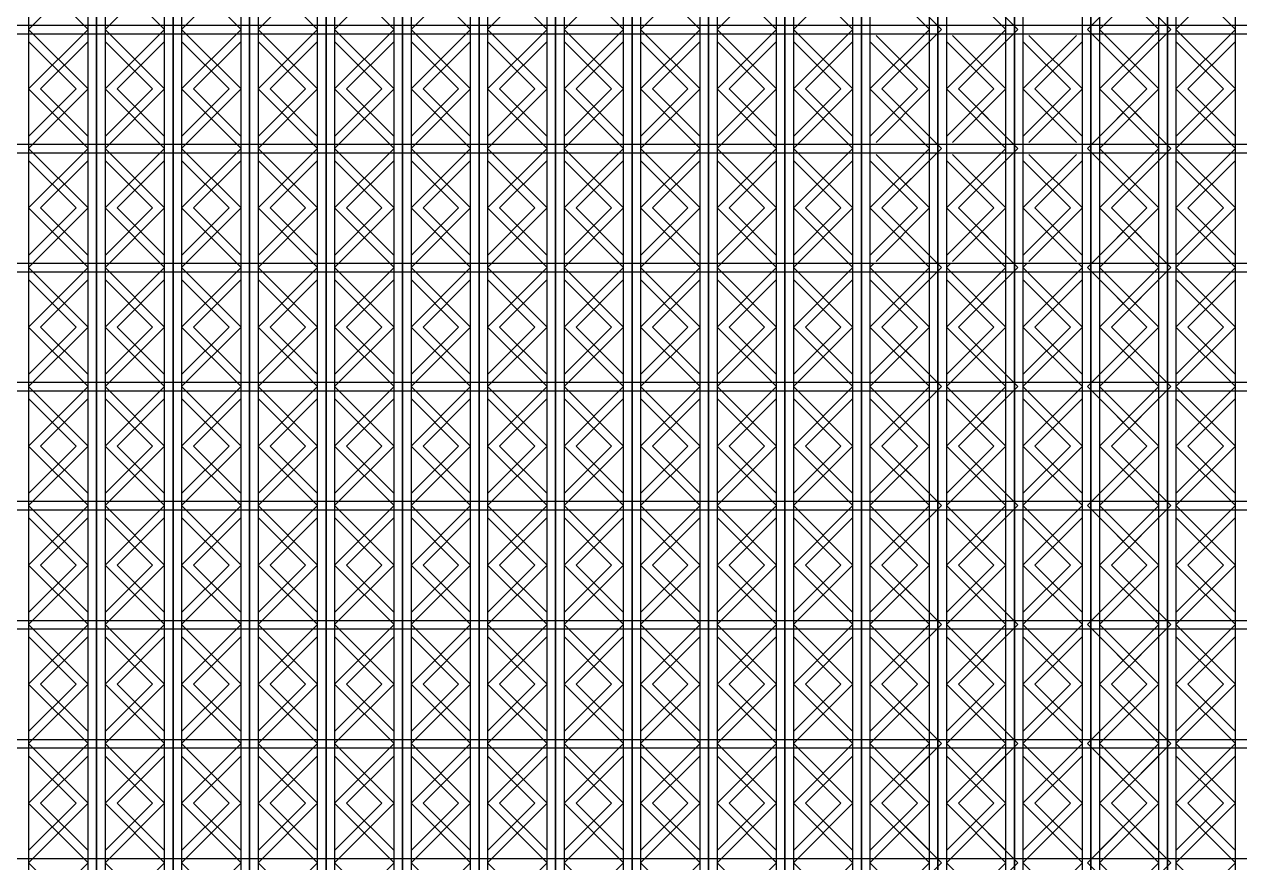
# Model space of a CAD drawing. Header units: millimetres. Extents: x 4404 to 35754, y 4815 to 12820.
# Drawn here: x 5293.4 to 5650.9, y 5681.3 to 5927.9 of the extents above; entities that cross this region are included whole.
import ezdxf

# ---------------------------------------------------------------- set-up
doc = ezdxf.new("R2010")
doc.units = ezdxf.units.MM
doc.layers.add('3d', color=220, linetype='Continuous')

msp = doc.modelspace()

# ---------------------------------------------------------------- linework, layer by layer
at = {"layer": '3d'}
for p, q in [((5294.7, 6188.03), (5294.7, 5322)), ((5312.2, 5322), (5312.2, 6188.03)), ((5314.7, 6188.03), (5314.7, 5322)), ((5314.7, 5322), (5314.7, 6188.03)), ((5317.2, 6188.03), (5317.2, 5322)), ((5334.7, 5322), (5334.7, 6188.03)), ((5337.2, 6188.03), (5337.2, 5322)), ((5337.2, 5322), (5337.2, 6188.03)), ((5339.7, 6188.03), (5339.7, 5322)), ((5357.2, 5322), (5357.2, 6188.03)), ((5359.7, 6188.03), (5359.7, 5322)), ((5359.7, 5322), (5359.7, 6188.03)), ((5362.2, 6188.03), (5362.2, 5322)), ((5379.7, 5322), (5379.7, 6188.03)), ((5382.2, 6188.03), (5382.2, 5322)), ((5382.2, 5322), (5382.2, 6188.03)), ((5384.7, 6188.03), (5384.7, 5322)), ((5402.2, 5322), (5402.2, 6188.03)), ((5404.7, 6188.03), (5404.7, 5322)), ((5404.7, 5322), (5404.7, 6188.03)), ((5407.2, 6188.03), (5407.2, 5322)), ((5424.7, 5322), (5424.7, 6188.03)), ((5427.2, 6188.03), (5427.2, 5322)), ((5427.2, 5322), (5427.2, 6188.03)), ((5429.7, 6188.03), (5429.7, 5322)), ((5447.2, 5322), (5447.2, 6188.03)), ((5449.7, 6188.03), (5449.7, 5322)), ((5449.7, 5322), (5449.7, 6188.03)), ((5452.2, 6188.03), (5452.2, 5322)), ((5469.7, 5322), (5469.7, 6188.03)), ((5472.2, 6188.03), (5472.2, 5322)), ((5472.2, 5322), (5472.2, 6188.03)), ((5474.7, 6188.03), (5474.7, 5322)), ((5492.2, 5322), (5492.2, 6188.03)), ((5494.7, 6188.03), (5494.7, 5322)), ((5494.7, 5322), (5494.7, 6188.03)), ((5497.2, 6188.03), (5497.2, 5322)), ((5514.7, 5322), (5514.7, 6188.03)), ((5517.2, 6188.03), (5517.2, 5322)), ((5517.2, 5322), (5517.2, 6188.03)), ((5519.7, 6184.82), (5519.7, 5325.2)), ((5537.2, 5355.51), (5537.2, 6154.51)), ((5539.7, 6150.18), (5539.7, 5359.84)), ((5539.7, 5359.84), (5539.7, 6150.18)), ((5542.2, 6145.85), (5542.2, 5364.17)), ((5559.7, 5394.48), (5559.7, 6115.54)), ((5562.2, 6111.21), (5562.2, 5398.81)), ((5562.2, 5398.81), (5562.2, 6111.21)), ((5564.7, 6106.88), (5564.7, 5403.14)), ((5582.2, 5433.45), (5582.2, 6076.57)), ((5584.7, 6072.24), (5584.7, 5437.6)), ((5584.7, 5437.6), (5584.7, 6072.24)), ((5587.2, 6067.91), (5587.2, 5442.11)), ((5604.7, 5472.43), (5604.7, 6037.6)), ((5607.2, 6033.27), (5607.2, 5476.76)), ((5607.2, 5476.76), (5607.2, 6033.27)), ((5609.7, 6028.94), (5609.7, 5481.09)), ((5627.2, 5511.4), (5627.2, 5998.63)), ((5629.7, 5994.3), (5629.7, 5515.73)), ((5629.7, 5515.73), (5629.7, 5994.3)), ((5632.2, 5989.97), (5632.2, 5520.06)), ((5649.7, 5550.37), (5649.7, 5959.66)), ((4867.49, 5927.6), (5668.21, 5927.6)), ((4866.05, 5925.1), (5669.65, 5925.1)), ((4847.28, 5892.6), (5688.42, 5892.6)), ((4845.84, 5890.1), (5689.86, 5890.1)), ((4827.08, 5857.6), (5708.62, 5857.6)), ((4825.63, 5855.1), (5710.07, 5855.1)), ((4806.87, 5822.6), (5728.83, 5822.6)), ((4805.43, 5820.1), (5730.27, 5820.1)), ((4785.22, 5785.1), (5750.48, 5785.1)), ((4786.66, 5787.6), (5749.04, 5787.6)), ((4769.24, 5752.6), (5766.45, 5752.6)), ((4769.24, 5752.6), (5766.45, 5752.6)), ((4770.69, 5750.1), (5765.01, 5750.1)), ((4789.45, 5717.6), (5746.25, 5717.6)), ((4789.45, 5717.6), (5746.25, 5717.6)), ((4790.9, 5715.1), (5744.8, 5715.1)), ((4809.66, 5682.6), (5726.04, 5682.6)), ((4809.66, 5682.6), (5726.04, 5682.6))]:
    msp.add_line(p, q, dxfattribs=at)
for points in [[(5294.7, 5943.85), (5312.2, 5926.35), (5294.7, 5908.85), (5312.2, 5891.35), (5294.7, 5873.85), (5312.2, 5856.35), (5294.7, 5838.85), (5312.2, 5821.35), (5294.7, 5803.85), (5312.2, 5786.35), (5294.7, 5768.85), (5312.2, 5751.35), (5294.7, 5733.85), (5312.2, 5716.35), (5294.7, 5698.85), (5312.2, 5681.35), (5294.7, 5663.85)], [(5312.2, 5943.85), (5294.7, 5926.35), (5312.2, 5908.85), (5294.7, 5891.35), (5312.2, 5873.85), (5294.7, 5856.35), (5312.2, 5838.85), (5294.7, 5821.35), (5312.2, 5803.85), (5294.7, 5786.35), (5312.2, 5768.85), (5294.7, 5751.35), (5312.2, 5733.85), (5294.7, 5716.35), (5312.2, 5698.85), (5294.7, 5681.35), (5312.2, 5663.85)], [(5317.2, 5943.85), (5334.7, 5926.35), (5317.2, 5908.85), (5334.7, 5891.35), (5317.2, 5873.85), (5334.7, 5856.35), (5317.2, 5838.85), (5334.7, 5821.35), (5317.2, 5803.85), (5334.7, 5786.35), (5317.2, 5768.85), (5334.7, 5751.35), (5317.2, 5733.85), (5334.7, 5716.35), (5317.2, 5698.85), (5334.7, 5681.35), (5317.2, 5663.85)], [(5334.7, 5943.85), (5317.2, 5926.35), (5334.7, 5908.85), (5317.2, 5891.35), (5334.7, 5873.85), (5317.2, 5856.35), (5334.7, 5838.85), (5317.2, 5821.35), (5334.7, 5803.85), (5317.2, 5786.35), (5334.7, 5768.85), (5317.2, 5751.35), (5334.7, 5733.85), (5317.2, 5716.35), (5334.7, 5698.85), (5317.2, 5681.35), (5334.7, 5663.85)], [(5339.7, 5943.85), (5357.2, 5926.35), (5339.7, 5908.85), (5357.2, 5891.35), (5339.7, 5873.85), (5357.2, 5856.35), (5339.7, 5838.85), (5357.2, 5821.35), (5339.7, 5803.85), (5357.2, 5786.35), (5339.7, 5768.85), (5357.2, 5751.35), (5339.7, 5733.85), (5357.2, 5716.35), (5339.7, 5698.85), (5357.2, 5681.35), (5339.7, 5663.85)], [(5357.2, 5943.85), (5339.7, 5926.35), (5357.2, 5908.85), (5339.7, 5891.35), (5357.2, 5873.85), (5339.7, 5856.35), (5357.2, 5838.85), (5339.7, 5821.35), (5357.2, 5803.85), (5339.7, 5786.35), (5357.2, 5768.85), (5339.7, 5751.35), (5357.2, 5733.85), (5339.7, 5716.35), (5357.2, 5698.85), (5339.7, 5681.35), (5357.2, 5663.85)], [(5362.2, 5943.85), (5379.7, 5926.35), (5362.2, 5908.85), (5379.7, 5891.35), (5362.2, 5873.85), (5379.7, 5856.35), (5362.2, 5838.85), (5379.7, 5821.35), (5362.2, 5803.85), (5379.7, 5786.35), (5362.2, 5768.85), (5379.7, 5751.35), (5362.2, 5733.85), (5379.7, 5716.35), (5362.2, 5698.85), (5379.7, 5681.35), (5362.2, 5663.85)], [(5379.7, 5943.85), (5362.2, 5926.35), (5379.7, 5908.85), (5362.2, 5891.35), (5379.7, 5873.85), (5362.2, 5856.35), (5379.7, 5838.85), (5362.2, 5821.35), (5379.7, 5803.85), (5362.2, 5786.35), (5379.7, 5768.85), (5362.2, 5751.35), (5379.7, 5733.85), (5362.2, 5716.35), (5379.7, 5698.85), (5362.2, 5681.35), (5379.7, 5663.85)], [(5384.7, 5943.85), (5402.2, 5926.35), (5384.7, 5908.85), (5402.2, 5891.35), (5384.7, 5873.85), (5402.2, 5856.35), (5384.7, 5838.85), (5402.2, 5821.35), (5384.7, 5803.85), (5402.2, 5786.35), (5384.7, 5768.85), (5402.2, 5751.35), (5384.7, 5733.85), (5402.2, 5716.35), (5384.7, 5698.85), (5402.2, 5681.35), (5384.7, 5663.85)], [(5402.2, 5943.85), (5384.7, 5926.35), (5402.2, 5908.85), (5384.7, 5891.35), (5402.2, 5873.85), (5384.7, 5856.35), (5402.2, 5838.85), (5384.7, 5821.35), (5402.2, 5803.85), (5384.7, 5786.35), (5402.2, 5768.85), (5384.7, 5751.35), (5402.2, 5733.85), (5384.7, 5716.35), (5402.2, 5698.85), (5384.7, 5681.35), (5402.2, 5663.85)], [(5407.2, 5943.85), (5424.7, 5926.35), (5407.2, 5908.85), (5424.7, 5891.35), (5407.2, 5873.85), (5424.7, 5856.35), (5407.2, 5838.85), (5424.7, 5821.35), (5407.2, 5803.85), (5424.7, 5786.35), (5407.2, 5768.85), (5424.7, 5751.35), (5407.2, 5733.85), (5424.7, 5716.35), (5407.2, 5698.85), (5424.7, 5681.35), (5407.2, 5663.85)], [(5424.7, 5943.85), (5407.2, 5926.35), (5424.7, 5908.85), (5407.2, 5891.35), (5424.7, 5873.85), (5407.2, 5856.35), (5424.7, 5838.85), (5407.2, 5821.35), (5424.7, 5803.85), (5407.2, 5786.35), (5424.7, 5768.85), (5407.2, 5751.35), (5424.7, 5733.85), (5407.2, 5716.35), (5424.7, 5698.85), (5407.2, 5681.35), (5424.7, 5663.85)], [(5429.7, 5943.85), (5447.2, 5926.35), (5429.7, 5908.85), (5447.2, 5891.35), (5429.7, 5873.85), (5447.2, 5856.35), (5429.7, 5838.85), (5447.2, 5821.35), (5429.7, 5803.85), (5447.2, 5786.35), (5429.7, 5768.85), (5447.2, 5751.35), (5429.7, 5733.85), (5447.2, 5716.35), (5429.7, 5698.85), (5447.2, 5681.35), (5429.7, 5663.85)], [(5447.2, 5943.85), (5429.7, 5926.35), (5447.2, 5908.85), (5429.7, 5891.35), (5447.2, 5873.85), (5429.7, 5856.35), (5447.2, 5838.85), (5429.7, 5821.35), (5447.2, 5803.85), (5429.7, 5786.35), (5447.2, 5768.85), (5429.7, 5751.35), (5447.2, 5733.85), (5429.7, 5716.35), (5447.2, 5698.85), (5429.7, 5681.35), (5447.2, 5663.85)], [(5452.2, 5943.85), (5469.7, 5926.35), (5452.2, 5908.85), (5469.7, 5891.35), (5452.2, 5873.85), (5469.7, 5856.35), (5452.2, 5838.85), (5469.7, 5821.35), (5452.2, 5803.85), (5469.7, 5786.35), (5452.2, 5768.85), (5469.7, 5751.35), (5452.2, 5733.85), (5469.7, 5716.35), (5452.2, 5698.85), (5469.7, 5681.35), (5452.2, 5663.85)], [(5469.7, 5943.85), (5452.2, 5926.35), (5469.7, 5908.85), (5452.2, 5891.35), (5469.7, 5873.85), (5452.2, 5856.35), (5469.7, 5838.85), (5452.2, 5821.35), (5469.7, 5803.85), (5452.2, 5786.35), (5469.7, 5768.85), (5452.2, 5751.35), (5469.7, 5733.85), (5452.2, 5716.35), (5469.7, 5698.85), (5452.2, 5681.35), (5469.7, 5663.85)], [(5474.7, 5943.85), (5492.2, 5926.35), (5474.7, 5908.85), (5492.2, 5891.35), (5474.7, 5873.85), (5492.2, 5856.35), (5474.7, 5838.85), (5492.2, 5821.35), (5474.7, 5803.85), (5492.2, 5786.35), (5474.7, 5768.85), (5492.2, 5751.35), (5474.7, 5733.85), (5492.2, 5716.35), (5474.7, 5698.85), (5492.2, 5681.35), (5474.7, 5663.85)], [(5492.2, 5943.85), (5474.7, 5926.35), (5492.2, 5908.85), (5474.7, 5891.35), (5492.2, 5873.85), (5474.7, 5856.35), (5492.2, 5838.85), (5474.7, 5821.35), (5492.2, 5803.85), (5474.7, 5786.35), (5492.2, 5768.85), (5474.7, 5751.35), (5492.2, 5733.85), (5474.7, 5716.35), (5492.2, 5698.85), (5474.7, 5681.35), (5492.2, 5663.85)], [(5497.2, 5943.85), (5514.7, 5926.35), (5497.2, 5908.85), (5514.7, 5891.35), (5497.2, 5873.85), (5514.7, 5856.35), (5497.2, 5838.85), (5514.7, 5821.35), (5497.2, 5803.85), (5514.7, 5786.35), (5497.2, 5768.85), (5514.7, 5751.35), (5497.2, 5733.85), (5514.7, 5716.35), (5497.2, 5698.85), (5514.7, 5681.35), (5497.2, 5663.85)], [(5514.7, 5943.85), (5497.2, 5926.35), (5514.7, 5908.85), (5497.2, 5891.35), (5514.7, 5873.85), (5497.2, 5856.35), (5514.7, 5838.85), (5497.2, 5821.35), (5514.7, 5803.85), (5497.2, 5786.35), (5514.7, 5768.85), (5497.2, 5751.35), (5514.7, 5733.85), (5497.2, 5716.35), (5514.7, 5698.85), (5497.2, 5681.35), (5514.7, 5663.85)], [(5519.7, 5943.85), (5537.2, 5926.35), (5519.7, 5908.85), (5537.2, 5891.35), (5519.7, 5873.85), (5537.2, 5856.35), (5519.7, 5838.85), (5537.2, 5821.35), (5519.7, 5803.85), (5537.2, 5786.35), (5519.7, 5768.85), (5537.2, 5751.35), (5519.7, 5733.85), (5537.2, 5716.35), (5519.7, 5698.85), (5537.2, 5681.35), (5519.7, 5663.85)], [(5537.2, 5943.85), (5519.7, 5926.35), (5537.2, 5908.85), (5519.7, 5891.35), (5537.2, 5873.85), (5519.7, 5856.35), (5537.2, 5838.85), (5519.7, 5821.35), (5537.2, 5803.85), (5519.7, 5786.35), (5537.2, 5768.85), (5519.7, 5751.35), (5537.2, 5733.85), (5519.7, 5716.35), (5537.2, 5698.85), (5519.7, 5681.35), (5537.2, 5663.85)], [(5542.2, 5943.85), (5559.7, 5926.35), (5542.2, 5908.85), (5559.7, 5891.35), (5542.2, 5873.85), (5559.7, 5856.35), (5542.2, 5838.85), (5559.7, 5821.35), (5542.2, 5803.85), (5559.7, 5786.35), (5542.2, 5768.85), (5559.7, 5751.35), (5542.2, 5733.85), (5559.7, 5716.35), (5542.2, 5698.85), (5559.7, 5681.35), (5542.2, 5663.85)], [(5545.73, 5943.85), (5563.23, 5926.35), (5545.73, 5908.85), (5563.23, 5891.35), (5545.73, 5873.85), (5563.23, 5856.35), (5545.73, 5838.85), (5563.23, 5821.35), (5545.73, 5803.85), (5563.23, 5786.35), (5545.73, 5768.85), (5563.23, 5751.35), (5545.73, 5733.85), (5563.23, 5716.35), (5545.73, 5698.85), (5563.23, 5681.35), (5545.73, 5663.85)], [(5564.7, 5943.85), (5582.2, 5926.35), (5564.7, 5908.85), (5582.2, 5891.35), (5564.7, 5873.85), (5582.2, 5856.35), (5564.7, 5838.85), (5582.2, 5821.35), (5564.7, 5803.85), (5582.2, 5786.35), (5564.7, 5768.85), (5582.2, 5751.35), (5564.7, 5733.85), (5582.2, 5716.35), (5564.7, 5698.85), (5582.2, 5681.35), (5564.7, 5663.85)], [(5568.23, 5943.85), (5585.73, 5926.35), (5568.23, 5908.85), (5585.73, 5891.35), (5568.23, 5873.85), (5585.73, 5856.35), (5568.23, 5838.85), (5585.73, 5821.35), (5568.23, 5803.85), (5585.73, 5786.35), (5568.23, 5768.85), (5585.73, 5751.35), (5568.23, 5733.85), (5585.73, 5716.35), (5568.23, 5698.85), (5585.73, 5681.35), (5568.23, 5663.85)], [(5568.23, 5943.85), (5585.73, 5926.35), (5568.23, 5908.85), (5585.73, 5891.35), (5568.23, 5873.85), (5585.73, 5856.35), (5568.23, 5838.85), (5585.73, 5821.35), (5568.23, 5803.85), (5585.73, 5786.35), (5568.23, 5768.85), (5585.73, 5751.35), (5568.23, 5733.85), (5585.73, 5716.35), (5568.23, 5698.85), (5585.73, 5681.35), (5568.23, 5663.85)], [(5623.66, 5943.85), (5606.16, 5926.35), (5623.66, 5908.85), (5606.16, 5891.35), (5623.66, 5873.85), (5606.16, 5856.35), (5623.66, 5838.85), (5606.16, 5821.35), (5623.66, 5803.85), (5606.16, 5786.35), (5623.66, 5768.85), (5606.16, 5751.35), (5623.66, 5733.85), (5606.16, 5716.35), (5623.66, 5698.85), (5606.16, 5681.35), (5623.66, 5663.85)], [(5609.7, 5943.85), (5627.2, 5926.35), (5609.7, 5908.85), (5627.2, 5891.35), (5609.7, 5873.85), (5627.2, 5856.35), (5609.7, 5838.85), (5627.2, 5821.35), (5609.7, 5803.85), (5627.2, 5786.35), (5609.7, 5768.85), (5627.2, 5751.35), (5609.7, 5733.85), (5627.2, 5716.35), (5609.7, 5698.85), (5627.2, 5681.35), (5609.7, 5663.85)], [(5627.2, 5943.85), (5609.7, 5926.35), (5627.2, 5908.85), (5609.7, 5891.35), (5627.2, 5873.85), (5609.7, 5856.35), (5627.2, 5838.85), (5609.7, 5821.35), (5627.2, 5803.85), (5609.7, 5786.35), (5627.2, 5768.85), (5609.7, 5751.35), (5627.2, 5733.85), (5609.7, 5716.35), (5627.2, 5698.85), (5609.7, 5681.35), (5627.2, 5663.85)], [(5613.23, 5943.85), (5630.73, 5926.35), (5613.23, 5908.85), (5630.73, 5891.35), (5613.23, 5873.85), (5630.73, 5856.35), (5613.23, 5838.85), (5630.73, 5821.35), (5613.23, 5803.85), (5630.73, 5786.35), (5613.23, 5768.85), (5630.73, 5751.35), (5613.23, 5733.85), (5630.73, 5716.35), (5613.23, 5698.85), (5630.73, 5681.35), (5613.23, 5663.85)], [(5632.2, 5943.85), (5649.7, 5926.35), (5632.2, 5908.85), (5649.7, 5891.35), (5632.2, 5873.85), (5649.7, 5856.35), (5632.2, 5838.85), (5649.7, 5821.35), (5632.2, 5803.85), (5649.7, 5786.35), (5632.2, 5768.85), (5649.7, 5751.35), (5632.2, 5733.85), (5649.7, 5716.35), (5632.2, 5698.85), (5649.7, 5681.35), (5632.2, 5663.85), (5649.7, 5646.35), (5632.2, 5628.85), (5649.7, 5611.35), (5632.2, 5593.85), (5649.7, 5576.35), (5632.2, 5558.85), (5646.4, 5544.65)], [(5649.7, 5943.85), (5632.2, 5926.35), (5649.7, 5908.85), (5632.2, 5891.35), (5649.7, 5873.85), (5632.2, 5856.35), (5649.7, 5838.85), (5632.2, 5821.35), (5649.7, 5803.85), (5632.2, 5786.35), (5649.7, 5768.85), (5632.2, 5751.35), (5649.7, 5733.85), (5632.2, 5716.35), (5649.7, 5698.85), (5632.2, 5681.35), (5649.7, 5663.85)], [(5543.97, 5924.58), (5559.7, 5908.85), (5543.97, 5893.12)], [(5566.47, 5924.58), (5582.2, 5908.85), (5566.47, 5893.12)], [(5602.93, 5924.58), (5587.2, 5908.85), (5602.93, 5893.12)], [(5588.97, 5924.58), (5604.7, 5908.85), (5588.97, 5893.12)], [(5294.7, 5922.81), (5308.66, 5908.85), (5294.7, 5894.88)], [(5312.2, 5922.81), (5298.23, 5908.85), (5312.2, 5894.88)], [(5317.2, 5922.81), (5331.16, 5908.85), (5317.2, 5894.88)], [(5334.7, 5922.81), (5320.73, 5908.85), (5334.7, 5894.88)], [(5339.7, 5922.81), (5353.66, 5908.85), (5339.7, 5894.88)], [(5357.2, 5922.81), (5343.23, 5908.85), (5357.2, 5894.88)], [(5362.2, 5922.81), (5376.16, 5908.85), (5362.2, 5894.88)], [(5379.7, 5922.81), (5365.73, 5908.85), (5379.7, 5894.88)], [(5384.7, 5922.81), (5398.66, 5908.85), (5384.7, 5894.88)], [(5402.2, 5922.81), (5388.23, 5908.85), (5402.2, 5894.88)], [(5407.2, 5922.81), (5421.16, 5908.85), (5407.2, 5894.88)], [(5424.7, 5922.81), (5410.73, 5908.85), (5424.7, 5894.88)], [(5429.7, 5922.81), (5443.66, 5908.85), (5429.7, 5894.88)], [(5447.2, 5922.81), (5433.23, 5908.85), (5447.2, 5894.88)], [(5452.2, 5922.81), (5466.16, 5908.85), (5452.2, 5894.88)], [(5469.7, 5922.81), (5455.73, 5908.85), (5469.7, 5894.88)], [(5474.7, 5922.81), (5488.66, 5908.85), (5474.7, 5894.88)], [(5492.2, 5922.81), (5478.23, 5908.85), (5492.2, 5894.88)], [(5497.2, 5922.81), (5511.16, 5908.85), (5497.2, 5894.88)], [(5514.7, 5922.81), (5500.73, 5908.85), (5514.7, 5894.88)], [(5519.7, 5922.81), (5533.66, 5908.85), (5519.7, 5894.88)], [(5537.2, 5922.81), (5523.23, 5908.85), (5537.2, 5894.88)], [(5542.2, 5922.81), (5556.16, 5908.85), (5542.2, 5894.88)], [(5559.7, 5922.81), (5545.73, 5908.85), (5559.7, 5894.88)], [(5564.7, 5922.81), (5578.66, 5908.85), (5564.7, 5894.88)], [(5582.2, 5922.81), (5568.23, 5908.85), (5582.2, 5894.88)], [(5587.2, 5922.81), (5601.16, 5908.85), (5587.2, 5894.88)], [(5604.7, 5922.81), (5590.73, 5908.85), (5604.7, 5894.88)], [(5609.7, 5922.81), (5623.66, 5908.85), (5609.7, 5894.88)], [(5627.2, 5922.81), (5613.23, 5908.85), (5627.2, 5894.88)], [(5632.2, 5922.81), (5646.16, 5908.85), (5632.2, 5894.88)], [(5649.7, 5922.81), (5635.73, 5908.85), (5649.7, 5894.88)], [(5543.97, 5889.58), (5559.7, 5873.85), (5543.97, 5858.12)], [(5566.47, 5889.58), (5582.2, 5873.85), (5566.47, 5858.12)], [(5602.93, 5889.58), (5587.2, 5873.85), (5602.93, 5858.12)], [(5588.97, 5889.58), (5604.7, 5873.85), (5588.97, 5858.12)], [(5294.7, 5887.81), (5308.66, 5873.85), (5294.7, 5859.88)], [(5312.2, 5887.81), (5298.23, 5873.85), (5312.2, 5859.88)], [(5317.2, 5887.81), (5331.16, 5873.85), (5317.2, 5859.88)], [(5334.7, 5887.81), (5320.73, 5873.85), (5334.7, 5859.88)], [(5339.7, 5887.81), (5353.66, 5873.85), (5339.7, 5859.88)], [(5357.2, 5887.81), (5343.23, 5873.85), (5357.2, 5859.88)], [(5362.2, 5887.81), (5376.16, 5873.85), (5362.2, 5859.88)], [(5379.7, 5887.81), (5365.73, 5873.85), (5379.7, 5859.88)], [(5384.7, 5887.81), (5398.66, 5873.85), (5384.7, 5859.88)], [(5402.2, 5887.81), (5388.23, 5873.85), (5402.2, 5859.88)], [(5407.2, 5887.81), (5421.16, 5873.85), (5407.2, 5859.88)], [(5424.7, 5887.81), (5410.73, 5873.85), (5424.7, 5859.88)], [(5429.7, 5887.81), (5443.66, 5873.85), (5429.7, 5859.88)], [(5447.2, 5887.81), (5433.23, 5873.85), (5447.2, 5859.88)], [(5452.2, 5887.81), (5466.16, 5873.85), (5452.2, 5859.88)], [(5469.7, 5887.81), (5455.73, 5873.85), (5469.7, 5859.88)], [(5474.7, 5887.81), (5488.66, 5873.85), (5474.7, 5859.88)], [(5492.2, 5887.81), (5478.23, 5873.85), (5492.2, 5859.88)], [(5497.2, 5887.81), (5511.16, 5873.85), (5497.2, 5859.88)], [(5514.7, 5887.81), (5500.73, 5873.85), (5514.7, 5859.88)], [(5519.7, 5887.81), (5533.66, 5873.85), (5519.7, 5859.88)], [(5537.2, 5887.81), (5523.23, 5873.85), (5537.2, 5859.88)], [(5542.2, 5887.81), (5556.16, 5873.85), (5542.2, 5859.88)], [(5559.7, 5887.81), (5545.73, 5873.85), (5559.7, 5859.88)], [(5564.7, 5887.81), (5578.66, 5873.85), (5564.7, 5859.88)], [(5582.2, 5887.81), (5568.23, 5873.85), (5582.2, 5859.88)], [(5587.2, 5887.81), (5601.16, 5873.85), (5587.2, 5859.88)], [(5604.7, 5887.81), (5590.73, 5873.85), (5604.7, 5859.88)], [(5609.7, 5887.81), (5623.66, 5873.85), (5609.7, 5859.88)], [(5627.2, 5887.81), (5613.23, 5873.85), (5627.2, 5859.88)], [(5632.2, 5887.81), (5646.16, 5873.85), (5632.2, 5859.88)], [(5649.7, 5887.81), (5635.73, 5873.85), (5649.7, 5859.88)], [(5543.45, 5857.6), (5542.2, 5856.35), (5559.7, 5838.85), (5542.2, 5821.35), (5559.7, 5803.85), (5542.2, 5786.35), (5559.7, 5768.85), (5542.2, 5751.35), (5559.7, 5733.85), (5542.2, 5716.35), (5559.7, 5698.85), (5542.2, 5681.35), (5559.7, 5663.85)], [(5565.95, 5857.6), (5564.7, 5856.35), (5582.2, 5838.85), (5564.7, 5821.35), (5582.2, 5803.85), (5564.7, 5786.35), (5582.2, 5768.85), (5564.7, 5751.35), (5582.2, 5733.85), (5564.7, 5716.35), (5582.2, 5698.85), (5564.7, 5681.35), (5582.2, 5663.85)], [(5603.45, 5857.6), (5604.7, 5856.35), (5587.2, 5838.85), (5604.7, 5821.35), (5587.2, 5803.85), (5604.7, 5786.35), (5587.2, 5768.85), (5604.7, 5751.35), (5587.2, 5733.85), (5604.7, 5716.35), (5587.2, 5698.85), (5604.7, 5681.35), (5587.2, 5663.85), (5604.7, 5646.35), (5587.2, 5628.85), (5604.7, 5611.35), (5587.2, 5593.85), (5604.7, 5576.35), (5587.2, 5558.85), (5604.7, 5541.35), (5587.2, 5523.85), (5604.7, 5506.35), (5587.2, 5488.85), (5604.3, 5471.74)], [(5588.45, 5857.6), (5587.2, 5856.35), (5604.7, 5838.85), (5587.2, 5821.35), (5604.7, 5803.85), (5587.2, 5786.35), (5604.7, 5768.85), (5587.2, 5751.35), (5604.7, 5733.85), (5587.2, 5716.35), (5604.7, 5698.85), (5587.2, 5681.35), (5604.7, 5663.85)], [(5294.7, 5852.81), (5308.66, 5838.85), (5294.7, 5824.88)], [(5312.2, 5852.81), (5298.23, 5838.85), (5312.2, 5824.88)], [(5317.2, 5852.81), (5331.16, 5838.85), (5317.2, 5824.88)], [(5334.7, 5852.81), (5320.73, 5838.85), (5334.7, 5824.88)], [(5339.7, 5852.81), (5353.66, 5838.85), (5339.7, 5824.88)], [(5357.2, 5852.81), (5343.23, 5838.85), (5357.2, 5824.88)], [(5362.2, 5852.81), (5376.16, 5838.85), (5362.2, 5824.88)], [(5379.7, 5852.81), (5365.73, 5838.85), (5379.7, 5824.88)], [(5384.7, 5852.81), (5398.66, 5838.85), (5384.7, 5824.88)], [(5402.2, 5852.81), (5388.23, 5838.85), (5402.2, 5824.88)], [(5407.2, 5852.81), (5421.16, 5838.85), (5407.2, 5824.88)], [(5424.7, 5852.81), (5410.73, 5838.85), (5424.7, 5824.88)], [(5429.7, 5852.81), (5443.66, 5838.85), (5429.7, 5824.88)], [(5447.2, 5852.81), (5433.23, 5838.85), (5447.2, 5824.88)], [(5452.2, 5852.81), (5466.16, 5838.85), (5452.2, 5824.88)], [(5469.7, 5852.81), (5455.73, 5838.85), (5469.7, 5824.88)], [(5474.7, 5852.81), (5488.66, 5838.85), (5474.7, 5824.88)], [(5492.2, 5852.81), (5478.23, 5838.85), (5492.2, 5824.88)], [(5497.2, 5852.81), (5511.16, 5838.85), (5497.2, 5824.88)], [(5514.7, 5852.81), (5500.73, 5838.85), (5514.7, 5824.88)], [(5519.7, 5852.81), (5533.66, 5838.85), (5519.7, 5824.88)], [(5537.2, 5852.81), (5523.23, 5838.85), (5537.2, 5824.88)], [(5542.2, 5852.81), (5556.16, 5838.85), (5542.2, 5824.88)], [(5559.7, 5852.81), (5545.73, 5838.85), (5559.7, 5824.88)], [(5564.7, 5852.81), (5578.66, 5838.85), (5564.7, 5824.88)], [(5582.2, 5852.81), (5568.23, 5838.85), (5582.2, 5824.88)], [(5587.2, 5852.81), (5601.16, 5838.85), (5587.2, 5824.88)], [(5604.7, 5852.81), (5590.73, 5838.85), (5604.7, 5824.88)], [(5609.7, 5852.81), (5623.66, 5838.85), (5609.7, 5824.88)], [(5627.2, 5852.81), (5613.23, 5838.85), (5627.2, 5824.88)], [(5632.2, 5852.81), (5646.16, 5838.85), (5632.2, 5824.88)], [(5649.7, 5852.81), (5635.73, 5838.85), (5649.7, 5824.88)], [(5294.7, 5817.81), (5308.66, 5803.85), (5294.7, 5789.88)], [(5312.2, 5817.81), (5298.23, 5803.85), (5312.2, 5789.88)], [(5317.2, 5817.81), (5331.16, 5803.85), (5317.2, 5789.88)], [(5334.7, 5817.81), (5320.73, 5803.85), (5334.7, 5789.88)], [(5339.7, 5817.81), (5353.66, 5803.85), (5339.7, 5789.88)], [(5357.2, 5817.81), (5343.23, 5803.85), (5357.2, 5789.88)], [(5362.2, 5817.81), (5376.16, 5803.85), (5362.2, 5789.88)], [(5379.7, 5817.81), (5365.73, 5803.85), (5379.7, 5789.88)], [(5384.7, 5817.81), (5398.66, 5803.85), (5384.7, 5789.88)], [(5402.2, 5817.81), (5388.23, 5803.85), (5402.2, 5789.88)], [(5407.2, 5817.81), (5421.16, 5803.85), (5407.2, 5789.88)], [(5424.7, 5817.81), (5410.73, 5803.85), (5424.7, 5789.88)], [(5429.7, 5817.81), (5443.66, 5803.85), (5429.7, 5789.88)], [(5447.2, 5817.81), (5433.23, 5803.85), (5447.2, 5789.88)], [(5452.2, 5817.81), (5466.16, 5803.85), (5452.2, 5789.88)], [(5469.7, 5817.81), (5455.73, 5803.85), (5469.7, 5789.88)], [(5474.7, 5817.81), (5488.66, 5803.85), (5474.7, 5789.88)], [(5492.2, 5817.81), (5478.23, 5803.85), (5492.2, 5789.88)], [(5497.2, 5817.81), (5511.16, 5803.85), (5497.2, 5789.88)], [(5514.7, 5817.81), (5500.73, 5803.85), (5514.7, 5789.88)], [(5519.7, 5817.81), (5533.66, 5803.85), (5519.7, 5789.88)], [(5537.2, 5817.81), (5523.23, 5803.85), (5537.2, 5789.88)], [(5542.2, 5817.81), (5556.16, 5803.85), (5542.2, 5789.88)], [(5559.7, 5817.81), (5545.73, 5803.85), (5559.7, 5789.88)], [(5564.7, 5817.81), (5578.66, 5803.85), (5564.7, 5789.88)], [(5582.2, 5817.81), (5568.23, 5803.85), (5582.2, 5789.88)], [(5587.2, 5817.81), (5601.16, 5803.85), (5587.2, 5789.88)], [(5604.7, 5817.81), (5590.73, 5803.85), (5604.7, 5789.88)], [(5609.7, 5817.81), (5623.66, 5803.85), (5609.7, 5789.88)], [(5627.2, 5817.81), (5613.23, 5803.85), (5627.2, 5789.88)], [(5632.2, 5817.81), (5646.16, 5803.85), (5632.2, 5789.88)], [(5649.7, 5817.81), (5635.73, 5803.85), (5649.7, 5789.88)], [(5294.7, 5782.81), (5308.66, 5768.85), (5294.7, 5754.88)], [(5312.2, 5782.81), (5298.23, 5768.85), (5312.2, 5754.88)], [(5317.2, 5782.81), (5331.16, 5768.85), (5317.2, 5754.88)], [(5334.7, 5782.81), (5320.73, 5768.85), (5334.7, 5754.88)], [(5339.7, 5782.81), (5353.66, 5768.85), (5339.7, 5754.88)], [(5357.2, 5782.81), (5343.23, 5768.85), (5357.2, 5754.88)], [(5362.2, 5782.81), (5376.16, 5768.85), (5362.2, 5754.88)], [(5379.7, 5782.81), (5365.73, 5768.85), (5379.7, 5754.88)], [(5384.7, 5782.81), (5398.66, 5768.85), (5384.7, 5754.88)], [(5402.2, 5782.81), (5388.23, 5768.85), (5402.2, 5754.88)], [(5407.2, 5782.81), (5421.16, 5768.85), (5407.2, 5754.88)], [(5424.7, 5782.81), (5410.73, 5768.85), (5424.7, 5754.88)], [(5429.7, 5782.81), (5443.66, 5768.85), (5429.7, 5754.88)], [(5447.2, 5782.81), (5433.23, 5768.85), (5447.2, 5754.88)], [(5452.2, 5782.81), (5466.16, 5768.85), (5452.2, 5754.88)], [(5469.7, 5782.81), (5455.73, 5768.85), (5469.7, 5754.88)], [(5474.7, 5782.81), (5488.66, 5768.85), (5474.7, 5754.88)], [(5492.2, 5782.81), (5478.23, 5768.85), (5492.2, 5754.88)], [(5497.2, 5782.81), (5511.16, 5768.85), (5497.2, 5754.88)], [(5514.7, 5782.81), (5500.73, 5768.85), (5514.7, 5754.88)], [(5519.7, 5782.81), (5533.66, 5768.85), (5519.7, 5754.88)], [(5537.2, 5782.81), (5523.23, 5768.85), (5537.2, 5754.88)], [(5542.2, 5782.81), (5556.16, 5768.85), (5542.2, 5754.88)], [(5559.7, 5782.81), (5545.73, 5768.85), (5559.7, 5754.88)], [(5564.7, 5782.81), (5578.66, 5768.85), (5564.7, 5754.88)], [(5582.2, 5782.81), (5568.23, 5768.85), (5582.2, 5754.88)], [(5587.2, 5782.81), (5601.16, 5768.85), (5587.2, 5754.88)], [(5604.7, 5782.81), (5590.73, 5768.85), (5604.7, 5754.88)], [(5609.7, 5782.81), (5623.66, 5768.85), (5609.7, 5754.88)], [(5627.2, 5782.81), (5613.23, 5768.85), (5627.2, 5754.88)], [(5632.2, 5782.81), (5646.16, 5768.85), (5632.2, 5754.88)], [(5649.7, 5782.81), (5635.73, 5768.85), (5649.7, 5754.88)], [(5294.7, 5747.81), (5308.66, 5733.85), (5294.7, 5719.88)], [(5312.2, 5747.81), (5298.23, 5733.85), (5312.2, 5719.88)], [(5317.2, 5747.81), (5331.16, 5733.85), (5317.2, 5719.88)], [(5334.7, 5747.81), (5320.73, 5733.85), (5334.7, 5719.88)], [(5339.7, 5747.81), (5353.66, 5733.85), (5339.7, 5719.88)], [(5357.2, 5747.81), (5343.23, 5733.85), (5357.2, 5719.88)], [(5362.2, 5747.81), (5376.16, 5733.85), (5362.2, 5719.88)], [(5379.7, 5747.81), (5365.73, 5733.85), (5379.7, 5719.88)], [(5384.7, 5747.81), (5398.66, 5733.85), (5384.7, 5719.88)], [(5402.2, 5747.81), (5388.23, 5733.85), (5402.2, 5719.88)], [(5407.2, 5747.81), (5421.16, 5733.85), (5407.2, 5719.88)], [(5424.7, 5747.81), (5410.73, 5733.85), (5424.7, 5719.88)], [(5429.7, 5747.81), (5443.66, 5733.85), (5429.7, 5719.88)], [(5447.2, 5747.81), (5433.23, 5733.85), (5447.2, 5719.88)], [(5452.2, 5747.81), (5466.16, 5733.85), (5452.2, 5719.88)], [(5469.7, 5747.81), (5455.73, 5733.85), (5469.7, 5719.88)], [(5474.7, 5747.81), (5488.66, 5733.85), (5474.7, 5719.88)], [(5492.2, 5747.81), (5478.23, 5733.85), (5492.2, 5719.88)], [(5497.2, 5747.81), (5511.16, 5733.85), (5497.2, 5719.88)], [(5514.7, 5747.81), (5500.73, 5733.85), (5514.7, 5719.88)], [(5519.7, 5747.81), (5533.66, 5733.85), (5519.7, 5719.88)], [(5537.2, 5747.81), (5523.23, 5733.85), (5537.2, 5719.88)], [(5542.2, 5747.81), (5556.16, 5733.85), (5542.2, 5719.88)], [(5559.7, 5747.81), (5545.73, 5733.85), (5559.7, 5719.88)], [(5564.7, 5747.81), (5578.66, 5733.85), (5564.7, 5719.88)], [(5582.2, 5747.81), (5568.23, 5733.85), (5582.2, 5719.88)], [(5587.2, 5747.81), (5601.16, 5733.85), (5587.2, 5719.88)], [(5604.7, 5747.81), (5590.73, 5733.85), (5604.7, 5719.88)], [(5609.7, 5747.81), (5623.66, 5733.85), (5609.7, 5719.88)], [(5627.2, 5747.81), (5613.23, 5733.85), (5627.2, 5719.88)], [(5632.2, 5747.81), (5646.16, 5733.85), (5632.2, 5719.88)], [(5649.7, 5747.81), (5635.73, 5733.85), (5649.7, 5719.88)], [(5294.7, 5712.81), (5308.66, 5698.85), (5294.7, 5684.88)], [(5312.2, 5712.81), (5298.23, 5698.85), (5312.2, 5684.88)], [(5317.2, 5712.81), (5331.16, 5698.85), (5317.2, 5684.88)], [(5334.7, 5712.81), (5320.73, 5698.85), (5334.7, 5684.88)], [(5339.7, 5712.81), (5353.66, 5698.85), (5339.7, 5684.88)], [(5357.2, 5712.81), (5343.23, 5698.85), (5357.2, 5684.88)], [(5362.2, 5712.81), (5376.16, 5698.85), (5362.2, 5684.88)], [(5379.7, 5712.81), (5365.73, 5698.85), (5379.7, 5684.88)], [(5384.7, 5712.81), (5398.66, 5698.85), (5384.7, 5684.88)], [(5402.2, 5712.81), (5388.23, 5698.85), (5402.2, 5684.88)], [(5407.2, 5712.81), (5421.16, 5698.85), (5407.2, 5684.88)], [(5424.7, 5712.81), (5410.73, 5698.85), (5424.7, 5684.88)], [(5429.7, 5712.81), (5443.66, 5698.85), (5429.7, 5684.88)], [(5447.2, 5712.81), (5433.23, 5698.85), (5447.2, 5684.88)], [(5452.2, 5712.81), (5466.16, 5698.85), (5452.2, 5684.88)], [(5469.7, 5712.81), (5455.73, 5698.85), (5469.7, 5684.88)], [(5474.7, 5712.81), (5488.66, 5698.85), (5474.7, 5684.88)], [(5492.2, 5712.81), (5478.23, 5698.85), (5492.2, 5684.88)], [(5497.2, 5712.81), (5511.16, 5698.85), (5497.2, 5684.88)], [(5514.7, 5712.81), (5500.73, 5698.85), (5514.7, 5684.88)], [(5519.7, 5712.81), (5533.66, 5698.85), (5519.7, 5684.88)], [(5537.2, 5712.81), (5523.23, 5698.85), (5537.2, 5684.88)], [(5542.2, 5712.81), (5556.16, 5698.85), (5542.2, 5684.88)], [(5559.7, 5712.81), (5545.73, 5698.85), (5559.7, 5684.88)], [(5564.7, 5712.81), (5578.66, 5698.85), (5564.7, 5684.88)], [(5582.2, 5712.81), (5568.23, 5698.85), (5582.2, 5684.88)], [(5587.2, 5712.81), (5601.16, 5698.85), (5587.2, 5684.88)], [(5604.7, 5712.81), (5590.73, 5698.85), (5604.7, 5684.88)], [(5609.7, 5712.81), (5623.66, 5698.85), (5609.7, 5684.88)], [(5627.2, 5712.81), (5613.23, 5698.85), (5627.2, 5684.88)], [(5632.2, 5712.81), (5646.16, 5698.85), (5632.2, 5684.88)], [(5649.7, 5712.81), (5635.73, 5698.85), (5649.7, 5684.88)]]:
    msp.add_lwpolyline(points, dxfattribs=at)

doc.saveas('drawing.dxf')
